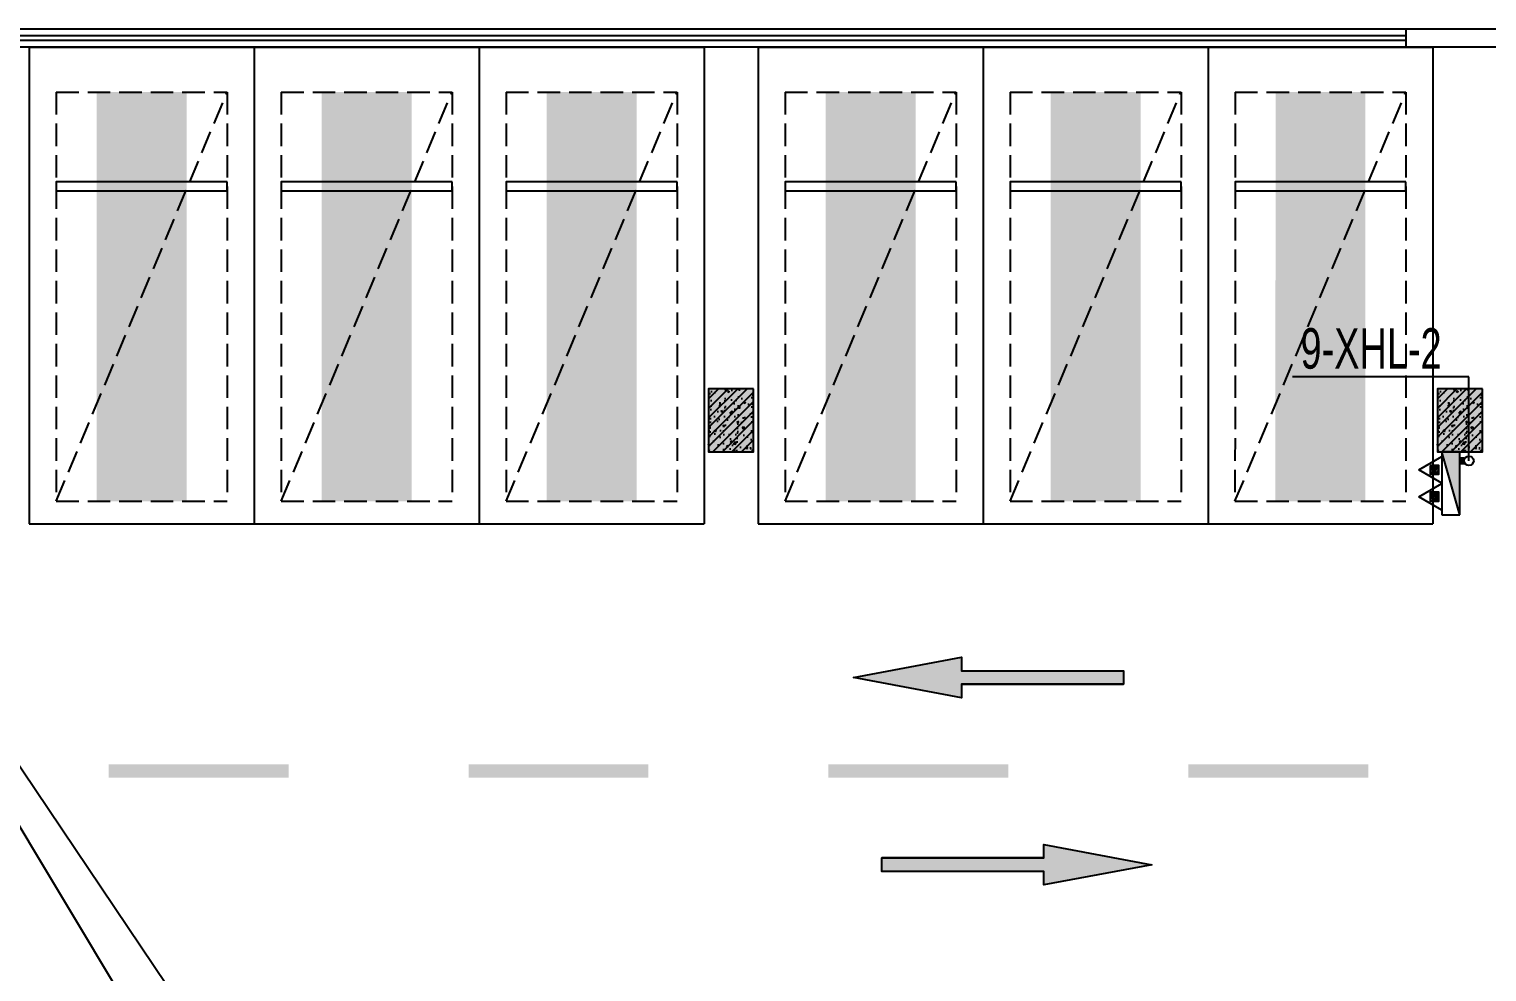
# Model space of a CAD drawing. Extents: x -1338203 to 1886333, y -783476 to 1038610.
# Drawn here: x 684905 to 701105, y -368229 to -357747 of the extents above; entities that cross this region are included whole.
import ezdxf

# ---------------------------------------------------------------- set-up
doc = ezdxf.new("R2010")
doc.units = 0
doc.header["$LTSCALE"] = 1000
doc.header["$MEASUREMENT"] = 0
doc.linetypes.add('A-001-平面B2$0$__DASH', pattern=[0.35, 0.25, -0.1])
for name, color, linetype in [('A-001-平面参照B2$0$0A-E-STRS-RAIL', 163, 'Continuous'), ('A-001-平面参照B2$0$AUDIT_D_230227194758-1', 52, 'Continuous'), ('A-001-车位参照B2$0$A-001-车位参照B2$0$0A-P-PKNG-CAR(A)', 43, 'Continuous'), ('p-a-regular', 5, 'Continuous'), ('S001地下二墙柱$0$S001地下二墙柱$0$0S-CC-LINE', 52, 'Continuous'), ('S001地下二墙柱$0$S001地下二墙柱$0$0S-CW-HATCH', 251, 'Continuous'), ('S001地下二墙柱$0$S001地下二墙柱$0$0S-CW-HATCH-UP', 251, 'Continuous'), ('中心线', 42, 'Continuous'), ('地面指向箭头', 7, 'Continuous'), ('负二层消火栓$0$负二层消火栓$0$0P-ACC-FH', 7, 'Continuous'), ('负二层消火栓$0$负二层消火栓$0$0P-DIM-FH', 3, 'Continuous'), ('负二层消火栓$0$负二层消火栓$0$0P-PIPE-FH', 1, 'Continuous'), ('负二层消火栓$0$负二层消火栓$0$0P-VPIPE-FH', 1, 'Continuous'), ('负二层消火栓$0$负二层消火栓$1$0P-EQUIP-FH', 7, 'Continuous')]:
    doc.layers.add(name, color=color, linetype=linetype)
doc.layers.add('A-14-平面B2$0$AAD-A-MODIFY_20230109', color=201, linetype='Continuous', plot=False)
doc.styles.add('负二层消火栓$0$负二层消火栓$0$AAD-S', font='aad-s.shx', dxfattribs={"width": 0.7, "bigfont": 'aad-hztxt.shx'})

# ---------------------------------------------------------------- blocks, each defined once
blk = doc.blocks.new('A-14-平面B2')
at = {"layer": 'A-14-平面B2$0$AAD-A-MODIFY_20230109', "color": 6}
for p, q in [((29216, 4936), (16751, 23458)), ((27516, 5559), (16833, 23371))]:
    blk.add_line(p, q, dxfattribs=at)
blk = doc.blocks.new('A-001-主楼组合参照B2')
blk.add_blockref('A-14-平面B2', (-102249, -219953))
blk = doc.blocks.new('A-001-平面参照B2')
at = {"layer": 'A-001-平面参照B2$0$0A-E-STRS-RAIL'}
for points in [[(-66159, -194211), (-89259, -194211)], [(-66159, -194261), (-89259, -194261)]]:
    blk.add_lwpolyline(points, dxfattribs=at)
at = {"layer": 'A-001-平面参照B2$0$AUDIT_D_230227194758-1'}
for points in [[(-48909, -194136), (-106109, -194136)], [(-66159, -194136), (-66159, -194336)], [(-48909, -194336), (-106109, -194336)]]:
    blk.add_lwpolyline(points, dxfattribs=at)
blk = doc.blocks.new('负二层消火栓$0$负二层消火栓$1$$TwtSys$00000546')
h = blk.add_hatch()
h.set_pattern_fill('ANSI31', color=256, scale=200, style=0)
h.set_pattern_definition([(45, (-38543.802, -6670.83), (-17.67767, 17.67767), [])])
h.paths.add_polyline_path([(-65, 174), (65, 174), (65, 44), (-65, 44)])
for points in [[(0, 344), (-198, 0), (198, 0)], [(-65, 174), (65, 174), (65, 44), (-65, 44)]]:
    blk.add_lwpolyline(points, close=True)
blk = doc.blocks.new('负二层消火栓$0$负二层消火栓$0$$TwtSys$00000434')
for p, q in [((-0.5, 0.5), (-0.5, -0.5)), ((-0.5, -0.5), (0.5, 0.5)), ((0.5, 0.5), (-0.5, 0.5)), ((0.5, -0.5), (0.5, 0.5)), ((-0.5, -0.5), (0.5, -0.5))]:
    blk.add_line(p, q)
blk.add_solid([(0.5, -0.5), (0.5, 0.5), (-0.5, -0.5)])
blk = doc.blocks.new('负二层消火栓')
at = {"layer": '负二层消火栓$0$负二层消火栓$0$0P-DIM-FH'}
for p, q in [((-65459, -198001, 0), (-67421, -198001, 0)), ((-65459, -198936, 0), (-65459, -198001, 0))]:
    blk.add_line(p, q, dxfattribs=at)
at = {"layer": '负二层消火栓$0$负二层消火栓$0$0P-PIPE-FH', "linetype": 'Continuous', "const_width": 82.5}
blk.add_lwpolyline([(-65511, -198936), (-65559, -198936)], dxfattribs=at)
at = {"layer": '负二层消火栓$0$负二层消火栓$0$0P-VPIPE-FH', "linetype": 'Continuous'}
blk.add_circle((-65459, -198936), 52.5, dxfattribs=at)
at = {"layer": '负二层消火栓$0$负二层消火栓$0$0P-ACC-FH', "xscale": -700, "yscale": -200, "zscale": 700, "rotation": 270.0000000081852}
blk.add_blockref('负二层消火栓$0$负二层消火栓$0$$TwtSys$00000434', (-65659, -199186), dxfattribs=at)
at = {"layer": '负二层消火栓$0$负二层消火栓$1$0P-EQUIP-FH', "xscale": -0.75, "yscale": 0.75, "zscale": 0.75, "rotation": 90.00000000818514}
for p in [(-65759, -199037, 800), (-65759, -199335, 800)]:
    blk.add_blockref('负二层消火栓$0$负二层消火栓$1$$TwtSys$00000546', p, dxfattribs=at)
at = {"layer": '负二层消火栓$0$负二层消火栓$0$0P-DIM-FH', "color": 7, "style": '负二层消火栓$0$负二层消火栓$0$AAD-S', "width": 0.7}
blk.add_text('9-XHL-2', height=450, dxfattribs=at).set_placement((-67331, -197911, 0))
blk = doc.blocks.new('S001地下二墙柱')
at = {"layer": 'S001地下二墙柱$0$S001地下二墙柱$0$0S-CW-HATCH'}
h = blk.add_hatch(color=256, dxfattribs=at)
h.dxf.hatch_style = 1
h.paths.add_polyline_path([(-73409, -198136), (-73909, -198136), (-73909, -198836), (-73409, -198836)])
h = blk.add_hatch(color=256, dxfattribs=at)
h.dxf.hatch_style = 1
h.paths.add_polyline_path([(-65309, -198136), (-65809, -198136), (-65809, -198836), (-65309, -198836)])
at = {"layer": 'S001地下二墙柱$0$S001地下二墙柱$0$0S-CW-HATCH-UP'}
h = blk.add_hatch(dxfattribs=at)
h.set_pattern_fill('钢筋混凝土', color=256, scale=30)
h.set_pattern_definition([(45, (-41098.03, -189184.16), (-53.03301, 53.03301), []), (50, (-41098.03, -189184.16), (215.1781, -18.8256), [22.5, -247.5]), (355, (-41098.03, -189184.16), (-41.6254, 225.6576), [18, -198]), (100.4514, (-41080.1, -189185.73), (173.5528, 206.8319), [19.122, -210.3426]), (46.1842, (-41098.03, -189124.16), (320.1723, -49.6557), [33.75, -371.25]), (96.6356, (-41071.35, -189128.3), (280.3988, 292.2354), [28.683, -315.514]), (351.1842, (-41098.03, -189124.16), (280.3986, 292.2356), [27, -297]), (21, (-41068.03, -189139.16), (179.0721, -120.7857), [22.5, -247.5]), (326, (-41068.03, -189139.16), (72.9946, 217.545), [18, -198]), (71.4514, (-41053.1, -189149.23), (252.0668, 96.7591), [19.122, -210.3426]), (37.5, (-41098.03, -189184.16), (3.64796, 99.86816), [0, -195.6, 0, -201, 0, -198.75]), (7.5, (-41098.03, -189184.16), (78.92086, 118.3235), [0, -114.6, 0, -191.1, 0, -75.75]), (327.5, (-41164.93, -189184.16), (160.14673, -6.76646), [0, -75, 0, -234, 0, -310.5]), (317.5, (-41194.93, -189184.16), (174.95585, 30.0315), [0, -97.5, 0, -155.4, 0, -220.5])])
h.paths.add_polyline_path([(-73409, -198136), (-73909, -198136), (-73909, -198836), (-73409, -198836)])
h = blk.add_hatch(dxfattribs=at)
h.set_pattern_fill('钢筋混凝土', color=256, scale=30)
h.set_pattern_definition([(45, (-32998.03, -189184.16), (-53.03301, 53.03301), []), (50, (-32998.03, -189184.16), (215.1781, -18.8256), [22.5, -247.5]), (355, (-32998.03, -189184.16), (-41.6254, 225.6576), [18, -198]), (100.4514, (-32980.1, -189185.73), (173.5528, 206.8319), [19.122, -210.3426]), (46.1842, (-32998.03, -189124.16), (320.1723, -49.6557), [33.75, -371.25]), (96.6356, (-32971.35, -189128.3), (280.3988, 292.2354), [28.683, -315.514]), (351.1842, (-32998.03, -189124.16), (280.3986, 292.2356), [27, -297]), (21, (-32968.03, -189139.16), (179.0721, -120.7857), [22.5, -247.5]), (326, (-32968.03, -189139.16), (72.9946, 217.545), [18, -198]), (71.4514, (-32953.1, -189149.23), (252.0668, 96.7591), [19.122, -210.3426]), (37.5, (-32998.03, -189184.16), (3.64796, 99.86816), [0, -195.6, 0, -201, 0, -198.75]), (7.5, (-32998.03, -189184.16), (78.92086, 118.3235), [0, -114.6, 0, -191.1, 0, -75.75]), (327.5, (-33064.93, -189184.16), (160.14673, -6.76646), [0, -75, 0, -234, 0, -310.5]), (317.5, (-33094.93, -189184.16), (174.95585, 30.0315), [0, -97.5, 0, -155.4, 0, -220.5])])
h.paths.add_polyline_path([(-65309, -198136), (-65809, -198136), (-65809, -198836), (-65309, -198836)])
at = {"layer": 'S001地下二墙柱$0$S001地下二墙柱$0$0S-CC-LINE', "color": 4}
for points in [[(-73409, -198136), (-73909, -198136), (-73909, -198836), (-73409, -198836)], [(-65309, -198136), (-65809, -198136), (-65809, -198836), (-65309, -198836)]]:
    blk.add_lwpolyline(points, close=True, dxfattribs=at)
blk = doc.blocks.new('直行')
at = {"layer": '地面指向箭头'}
blk.add_hatch(color=251, dxfattribs=at).paths.add_polyline_path([(-29241, 4059962), (-29466, 4058762), (-29316, 4058762), (-29316, 4056961), (-29166, 4056961), (-29166, 4058762), (-29016, 4058762)])
at = {"layer": '地面指向箭头', "color": 251}
blk.add_lwpolyline([(-29316, 4058762), (-29316, 4056961), (-29316, 4058762), (-29316, 4058762), (-29466, 4058762), (-29241, 4059962), (-29016, 4058762), (-29166, 4058762), (-29166, 4056961), (-29316, 4056961), (-29316, 4056961)], dxfattribs=at)
blk = doc.blocks.new('A$C3d42903c')
at = {"layer": '中心线', "color": 251, "const_width": 150}
for points in [[(273142, 163242), (275142, 163242)], [(277142, 163242), (279142, 163242)], [(281142, 163242), (283142, 163242)], [(285142, 163242), (287142, 163242)]]:
    blk.add_lwpolyline(points, dxfattribs=at)
at = {"layer": '地面指向箭头', "color": 251}
for p, rotation in [((4341381, 193524), 90), ((-3775225, 132960), 270)]:
    blk.add_blockref('直行', p, dxfattribs=dict(at, rotation=rotation))
blk = doc.blocks.new('A-001-车位参照B2$0$A-001-车位参照B2$0$ddd')
for p, q in [((0, 2500), (5300, 2500)), ((0, 2500), (0, 0)), ((5300, 2500), (5300, 0)), ((0, 0), (5300, 0))]:
    blk.add_line(p, q)
at = {"linetype": 'A-001-平面B2$0$__DASH'}
for p, q in [((500, 2200), (500, 300)), ((500, 2200), (5050, 2200)), ((5050, 2200), (5050, 300)), ((500, 300), (5050, 300))]:
    blk.add_line(p, q, dxfattribs=at)
blk.add_lwpolyline([(5050, 2200), (500, 300)], dxfattribs=at)
blk.add_lwpolyline([(1500, 300), (1500, 2200), (1600, 2200), (1600, 300)], close=True)
at = {"layer": 'p-a-regular', "ltscale": 0.002, "const_width": 1000}
blk.add_lwpolyline([(5050, 1250), (500, 1250)], dxfattribs=at)

msp = doc.modelspace()

# ---------------------------------------------------------------- block references
at = {"ltscale": 0.002}
for name, p in [('S001地下二墙柱', (766365.4, -163610.9)), ('A-001-主楼组合参照B2', (766365.4, -163610.9)), ('A-001-主楼组合参照B2', (766365.4, -163610.9)), ('负二层消火栓', (766365.4, -163610.9)), ('A$C3d42903c', (412646.2, -529238.7))]:
    msp.add_blockref(name, p, dxfattribs=at)
msp.add_blockref('A-001-平面参照B2', (766365.4, -163610.9))
at = {"layer": 'A-001-车位参照B2$0$A-001-车位参照B2$0$0A-P-PKNG-CAR(A)', "linetype": 'Continuous', "xscale": -1, "rotation": 89.99727645939184}
for p in [(687406.6, -357946.5), (689906.6, -357946.5), (692406.6, -357946.5), (695506.6, -357946.5), (698006.6, -357946.5), (700506.6, -357946.5)]:
    msp.add_blockref('A-001-车位参照B2$0$A-001-车位参照B2$0$ddd', p, dxfattribs=at)

doc.saveas('drawing.dxf')
